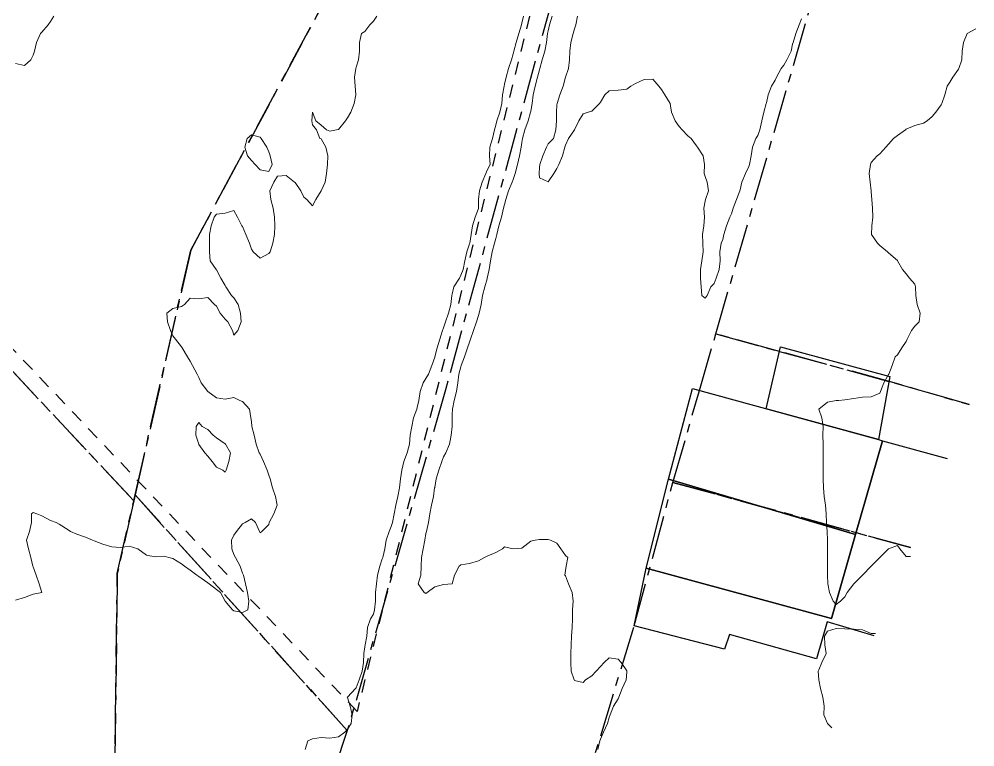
# Model space of a CAD drawing. Header units: centimetres. Extents: x 0 to 642158, y -847 to 649707.
# Drawn here: x 617780.9 to 617835.7, y 620925.9 to 620967.6 of the extents above; entities that cross this region are included whole.
import ezdxf

# ---------------------------------------------------------------- set-up
doc = ezdxf.new("R2010")
doc.units = ezdxf.units.CM
doc.header["$MEASUREMENT"] = 0
doc.linetypes.add('CENTERX2', pattern=[4, 2.5, -0.5, 0.5, -0.5])
doc.linetypes.add('JIS_02_0.7', pattern=[1.35, 0.75, -0.6])
doc.layers.add('SPW_batiments', color=7, linetype='Continuous')
doc.layers.add('SPW_parcellaire cadastral', color=7, linetype='CENTERX2', lineweight=25, true_color=0xff0542)
doc.layers.add('WAL_parcellaire agricole', color=7, linetype='JIS_02_0.7', lineweight=25)
doc.layers.add('WAL_topographie 0.5', color=253, linetype='Continuous', lineweight=20)

msp = doc.modelspace()

# ---------------------------------------------------------------- linework, layer by layer
at = {"layer": 'SPW_batiments'}
for points in [[(617830.173, 620943.503), (617823.745, 620945.272), (617824.552, 620948.812), (617830.815, 620947.126), (617830.173, 620943.503)], [(617830.173, 620943.503), (617830.407, 620943.439), (617828.859, 620938.061), (617818.141, 620941.238), (617819.507, 620946.438), (617830.173, 620943.503)], [(617829.929, 620932.274), (617827.225, 620933.072), (617826.626, 620930.956), (617821.626, 620932.338), (617821.342, 620931.505), (617816.175, 620932.838), (617816.867, 620936.139), (617827.475, 620933.256), (617828.859, 620938.061), (617830.407, 620943.439), (617834.104, 620942.428)], [(617828.859, 620938.061), (617827.475, 620933.256), (617816.867, 620936.139), (617818.141, 620941.238), (617828.859, 620938.061)]]:
    msp.add_lwpolyline(points, dxfattribs=at)
at = {"layer": 'SPW_parcellaire cadastral'}
for points in [[(617783.06, 621052.299), (617824.366, 621016.028), (617823.177, 621011.472), (617816.096, 621001.449), (617790.775, 620954.35), (617787.593, 620940.336), (617787.517, 620940.003), (617678.966, 621055.851), (617718.844, 621070.16), (617752.33, 621080.15), (617767.153, 621066.773), (617783.06, 621052.299)], [(617779.335, 620865.112), (617603.182, 621024.128), (617678.966, 621055.851), (617787.517, 620940.003), (617786.573, 620935.843), (617785.945, 620887.089), (617785.928, 620885.787), (617779.335, 620865.112)], [(617805.366, 620946.351), (617799.744, 620926.838), (617787.593, 620940.336), (617790.775, 620954.35), (617816.096, 621001.449), (617823.177, 621011.472), (617805.366, 620946.351)], [(617835.37, 620945.51), (617831.067, 620946.753), (617824.494, 620948.556), (617820.852, 620949.557), (617835.111, 620998.855), (617850.916, 620983.327)], [(617832.006, 620937.324), (617818.394, 620941.052), (617819.917, 620946.325), (617820.852, 620949.557), (617824.494, 620948.556), (617831.067, 620946.753), (617835.37, 620945.51)], [(617823.884, 620917.567), (617814.552, 620911.011), (617810.763, 620915.069), (617816.175, 620932.838), (617818.394, 620941.052), (617832.006, 620937.324)], [(617799.744, 620926.838), (617785.928, 620885.787), (617785.945, 620887.089), (617786.573, 620935.843), (617787.517, 620940.003), (617787.593, 620940.336), (617799.744, 620926.838)]]:
    msp.add_lwpolyline(points, dxfattribs=at)
at = {"layer": 'WAL_parcellaire agricole'}
msp.add_lwpolyline([(617711.348, 621023.973), (617682.511, 621055.47), (617712.232, 621066.306), (617752.064, 621078.644), (617761.967, 621069.104), (617779.177, 621054.814), (617799.846, 621036.234), (617822.223, 621016.236), (617800.306, 620927.942), (617776.245, 620953.259), (617751.353, 620981.853), (617711.348, 621023.973)], dxfattribs=at)
at = {"layer": 'WAL_topographie 0.5'}
for points in [[(617801.446, 620967.75), (617801.25, 620967.46), (617801.028, 620967.25), (617800.75, 620966.865), (617800.562, 620966.75), (617800.45, 620966.25), (617800.452, 620965.75), (617800.387, 620965.25), (617800.25, 620964.825), (617800.226, 620964.75), (617800.159, 620964.25), (617800.202, 620963.75), (617800.231, 620963.25), (617800.139, 620962.75), (617799.939, 620962.25), (617799.75, 620961.921), (617799.642, 620961.75), (617799.25, 620961.26), (617799.125, 620961.25), (617798.75, 620961.167), (617798.562, 620961.25), (617798.25, 620961.5), (617797.938, 620961.75), (617797.75, 620962.25), (617797.708, 620961.75), (617797.75, 620961.536), (617797.972, 620961.25), (617798.179, 620960.75), (617798.25, 620960.722), (617798.524, 620960.25), (617798.63, 620959.75), (617798.606, 620959.25), (617798.546, 620958.75), (617798.471, 620958.25), (617798.25, 620957.75), (617798.25, 620957.75), (617797.936, 620957.25), (617797.75, 620956.887), (617797.43, 620957.25), (617797.25, 620957.395), (617797.081, 620957.75), (617796.75, 620958.228), (617796.712, 620958.25), (617796.25, 620958.625), (617795.75, 620958.583), (617795.536, 620958.25), (617795.31, 620957.75), (617795.358, 620957.25), (617795.493, 620956.75), (617795.581, 620956.25), (617795.595, 620955.75), (617795.57, 620955.25), (617795.482, 620954.75), (617795.319, 620954.25), (617795.25, 620954.17), (617794.75, 620953.887), (617794.347, 620954.25), (617794.25, 620954.417), (617794.146, 620954.75), (617793.929, 620955.25), (617793.75, 620955.702), (617793.713, 620955.75), (617793.461, 620956.25), (617793.25, 620956.614), (617792.75, 620956.464), (617792.25, 620956.417), (617792.117, 620956.25), (617791.944, 620955.75), (617791.859, 620955.25), (617791.856, 620954.75), (617791.846, 620954.25), (617791.894, 620953.75), (617792.234, 620953.25), (617792.25, 620953.235), (617792.493, 620952.75), (617792.75, 620952.323), (617792.784, 620952.25), (617793.113, 620951.75), (617793.25, 620951.625), (617793.504, 620951.25), (617793.635, 620950.75), (617793.672, 620950.25), (617793.469, 620949.75), (617793.25, 620949.481), (617793.169, 620949.75), (617792.895, 620950.25), (617792.75, 620950.407), (617792.464, 620950.75), (617792.25, 620951.141), (617792.131, 620951.25), (617791.75, 620951.65), (617791.25, 620951.571), (617790.75, 620951.594), (617790.426, 620951.25), (617790.25, 620951.135), (617789.75, 620951.017), (617789.417, 620950.75), (617789.443, 620950.25), (617789.619, 620949.75), (617789.75, 620949.444), (617789.896, 620949.25), (617790.25, 620948.825), (617790.288, 620948.75), (617790.595, 620948.25), (617790.75, 620948), (617790.882, 620947.75), (617791.137, 620947.25), (617791.25, 620947.066), (617791.372, 620946.75), (617791.75, 620946.25), (617791.75, 620946.25), (617792.25, 620945.895), (617792.75, 620945.819), (617793.25, 620945.91), (617793.583, 620945.75), (617793.75, 620945.679), (617794.15, 620945.25), (617794.212, 620944.75), (617794.25, 620944.536), (617794.276, 620944.25), (617794.417, 620943.75), (617794.528, 620943.25), (617794.705, 620942.75), (617794.75, 620942.669), (617794.955, 620942.25), (617795.164, 620941.75), (617795.25, 620941.467), (617795.324, 620941.25), (617795.46, 620940.75), (617795.636, 620940.25), (617795.733, 620939.75), (617795.531, 620939.25), (617795.275, 620938.75), (617795.25, 620938.65), (617794.85, 620938.25), (617794.75, 620938.173), (617794.713, 620938.25), (617794.487, 620938.75), (617794.25, 620938.964), (617793.904, 620938.75), (617793.75, 620938.679), (617793.407, 620938.25), (617793.25, 620938.03), (617793.12, 620937.75), (617793.139, 620937.25), (617793.25, 620936.93), (617793.348, 620936.75), (617793.605, 620936.25), (617793.75, 620935.85), (617793.791, 620935.75), (617793.914, 620935.25), (617794.023, 620934.75), (617794.103, 620934.25), (617794.047, 620933.75), (617793.75, 620933.604), (617793.25, 620933.704), (617793.177, 620933.75), (617792.759, 620934.25), (617792.75, 620934.262), (617792.483, 620934.75), (617792.25, 620934.929), (617791.836, 620935.25), (617791.75, 620935.308), (617791.25, 620935.665), (617791.122, 620935.75), (617790.75, 620936.026), (617790.419, 620936.25), (617790.25, 620936.385), (617789.75, 620936.691), (617789.525, 620936.75), (617789.25, 620936.823), (617788.75, 620936.79), (617788.25, 620936.893), (617787.75, 620937.25), (617787.75, 620937.25), (617787.25, 620937.41), (617786.75, 620937.328), (617786.25, 620937.356), (617785.75, 620937.519), (617785.25, 620937.71), (617785.15, 620937.75), (617784.75, 620937.91), (617784.25, 620938.086), (617783.897, 620938.25), (617783.75, 620938.333), (617783.25, 620938.654), (617783.077, 620938.75), (617782.75, 620938.869), (617782.25, 620939.145), (617781.969, 620939.25), (617781.75, 620939.338), (617781.662, 620939.25), (617781.663, 620938.75), (617781.55, 620938.25), (617781.375, 620937.75), (617781.489, 620937.25), (617781.613, 620936.75), (617781.743, 620936.25), (617781.75, 620936.224), (617781.93, 620935.75), (617782.095, 620935.25), (617782.25, 620934.75), (617782.25, 620934.75), (617782.25, 620934.75), (617781.75, 620934.659), (617781.25, 620934.455), (617780.75, 620934.313)], [(617782.934, 620967.75), (617782.75, 620967.446), (617782.621, 620967.25), (617782.25, 620966.844), (617782.164, 620966.75), (617781.95, 620966.25), (617781.821, 620965.75), (617781.75, 620965.527), (617781.611, 620965.25), (617781.25, 620964.925), (617780.75, 620965.043)], [(617809.839, 620967.75), (617809.75, 620967.342), (617809.725, 620967.25), (617809.561, 620966.75), (617809.416, 620966.25), (617809.291, 620965.75), (617809.25, 620965.591), (617809.157, 620965.25), (617808.986, 620964.75), (617808.847, 620964.25), (617808.75, 620963.85), (617808.722, 620963.75), (617808.633, 620963.25), (617808.591, 620962.75), (617808.478, 620962.25), (617808.315, 620961.75), (617808.25, 620961.505), (617808.169, 620961.25), (617808.055, 620960.75), (617807.903, 620960.25), (617807.89, 620959.75), (617807.936, 620959.25), (617807.75, 620958.926), (617807.688, 620958.75), (617807.469, 620958.25), (617807.309, 620957.75), (617807.266, 620957.25), (617807.252, 620956.75), (617807.25, 620956.741), (617807.072, 620956.25), (617806.909, 620955.75), (617806.843, 620955.25), (617806.759, 620954.75), (617806.75, 620954.716), (617806.595, 620954.25), (617806.484, 620953.75), (617806.388, 620953.25), (617806.25, 620952.914), (617806.165, 620952.75), (617805.855, 620952.25), (617805.75, 620951.838), (617805.727, 620951.75), (617805.674, 620951.25), (617805.532, 620950.75), (617805.365, 620950.25), (617805.25, 620949.902), (617805.197, 620949.75), (617805.039, 620949.25), (617804.886, 620948.75), (617804.755, 620948.25), (617804.75, 620948.229), (617804.596, 620947.75), (617804.396, 620947.25), (617804.25, 620946.994), (617804.091, 620946.75), (617803.913, 620946.25), (617803.839, 620945.75), (617803.75, 620945.345), (617803.72, 620945.25), (617803.541, 620944.75), (617803.432, 620944.25), (617803.353, 620943.75), (617803.299, 620943.25), (617803.25, 620943.026), (617803.167, 620942.75), (617802.977, 620942.25), (617802.872, 620941.75), (617802.791, 620941.25), (617802.75, 620940.917), (617802.728, 620940.75), (617802.633, 620940.25), (617802.516, 620939.75), (617802.432, 620939.25), (617802.325, 620938.75), (617802.25, 620938.537), (617802.136, 620938.25), (617801.975, 620937.75), (617801.892, 620937.25), (617801.773, 620936.75), (617801.75, 620936.675), (617801.607, 620936.25), (617801.482, 620935.75), (617801.41, 620935.25), (617801.369, 620934.75), (617801.355, 620934.25), (617801.299, 620933.75), (617801.25, 620933.508), (617801.083, 620933.25), (617800.9, 620932.75), (617800.873, 620932.25), (617800.771, 620931.75), (617800.75, 620931.643), (617800.69, 620931.25), (617800.672, 620930.75), (617800.588, 620930.25), (617800.43, 620929.75), (617800.25, 620929.294), (617800.21, 620929.25), (617799.75, 620928.764), (617799.745, 620928.75), (617799.75, 620928.732), (617799.911, 620928.25), (617800.03, 620927.75), (617799.958, 620927.25), (617799.75, 620926.926), (617799.601, 620926.75), (617799.25, 620926.494), (617798.75, 620926.413), (617798.25, 620926.44), (617797.75, 620926.375), (617797.49, 620926.25), (617797.336, 620925.75)], [(617811.487, 620967.75), (617811.32, 620967.25), (617811.25, 620966.909), (617811.217, 620966.75), (617811.158, 620966.25), (617811.061, 620965.75), (617810.913, 620965.25), (617810.768, 620964.75), (617810.75, 620964.678), (617810.639, 620964.25), (617810.511, 620963.75), (617810.399, 620963.25), (617810.331, 620962.75), (617810.25, 620962.303), (617810.24, 620962.25), (617810.097, 620961.75), (617809.919, 620961.25), (617809.786, 620960.75), (617809.75, 620960.513), (617809.712, 620960.25), (617809.612, 620959.75), (617809.491, 620959.25), (617809.367, 620958.75), (617809.25, 620958.402), (617809.191, 620958.25), (617808.983, 620957.75), (617808.823, 620957.25), (617808.75, 620956.976), (617808.695, 620956.75), (617808.568, 620956.25), (617808.429, 620955.75), (617808.308, 620955.25), (617808.25, 620955.014), (617808.181, 620954.75), (617808.048, 620954.25), (617807.945, 620953.75), (617807.864, 620953.25), (617807.762, 620952.75), (617807.75, 620952.708), (617807.625, 620952.25), (617807.492, 620951.75), (617807.404, 620951.25), (617807.294, 620950.75), (617807.25, 620950.613), (617807.138, 620950.25), (617806.977, 620949.75), (617806.809, 620949.25), (617806.75, 620949.091), (617806.631, 620948.75), (617806.456, 620948.25), (617806.272, 620947.75), (617806.25, 620947.666), (617806.141, 620947.25), (617806.085, 620946.75), (617805.994, 620946.25), (617805.858, 620945.75), (617805.762, 620945.25), (617805.75, 620944.938), (617805.743, 620944.75), (617805.744, 620944.25), (617805.701, 620943.75), (617805.598, 620943.25), (617805.395, 620942.75), (617805.25, 620942.51), (617805.154, 620942.25), (617804.98, 620941.75), (617804.837, 620941.25), (617804.75, 620940.766), (617804.748, 620940.75), (617804.679, 620940.25), (617804.565, 620939.75), (617804.465, 620939.25), (617804.395, 620938.75), (617804.285, 620938.25), (617804.25, 620938.129), (617804.179, 620937.75), (617804.086, 620937.25), (617804, 620936.75), (617803.98, 620936.25), (617803.948, 620935.75), (617803.813, 620935.25), (617804.156, 620934.75), (617804.25, 620934.69), (617804.318, 620934.75), (617804.75, 620935.078), (617805.25, 620935.2), (617805.75, 620935.25), (617805.75, 620935.25), (617805.883, 620935.75), (617806.15, 620936.25), (617806.25, 620936.337), (617806.75, 620936.411), (617807.25, 620936.56), (617807.594, 620936.75), (617807.75, 620936.828), (617808.25, 620937.045), (617808.625, 620937.25), (617808.75, 620937.365), (617809.25, 620937.25), (617809.75, 620937.286), (617810.25, 620937.691), (617810.5, 620937.75), (617810.75, 620937.783), (617811.25, 620937.783), (617811.375, 620937.75), (617811.75, 620937.573), (617811.979, 620937.25), (617812.25, 620936.868), (617812.368, 620936.75), (617812.279, 620936.25), (617812.25, 620936), (617812.212, 620935.75), (617812.25, 620935.708), (617812.422, 620935.25), (617812.628, 620934.75), (617812.675, 620934.25), (617812.642, 620933.75), (617812.649, 620933.25), (617812.631, 620932.75), (617812.587, 620932.25), (617812.56, 620931.75), (617812.548, 620931.25), (617812.544, 620930.75), (617812.573, 620930.25), (617812.73, 620929.75), (617812.75, 620929.702), (617813.25, 620929.595), (617813.391, 620929.75), (617813.75, 620929.976), (617813.994, 620930.25), (617814.25, 620930.519), (617814.464, 620930.75), (617814.75, 620931.005), (617815.25, 620930.929), (617815.423, 620930.75), (617815.75, 620930.259), (617815.754, 620930.25), (617815.75, 620930.194), (617815.716, 620929.75), (617815.481, 620929.25), (617815.289, 620928.75), (617815.25, 620928.652), (617815, 620928.25), (617814.794, 620927.75), (617814.75, 620927.588), (617814.646, 620927.25), (617814.422, 620926.75), (617814.25, 620926.343), (617814.208, 620926.25), (617814.1, 620925.75)], [(617812.926, 620967.75), (617812.84, 620967.25), (617812.75, 620967.024), (617812.674, 620966.75), (617812.551, 620966.25), (617812.488, 620965.75), (617812.47, 620965.25), (617812.411, 620964.75), (617812.25, 620964.25), (617812.25, 620964.25), (617812.106, 620963.75), (617811.925, 620963.25), (617811.759, 620962.75), (617811.75, 620962.667), (617811.73, 620962.25), (617811.728, 620961.75), (617811.694, 620961.25), (617811.556, 620960.75), (617811.25, 620960.45), (617811.158, 620960.25), (617810.939, 620959.75), (617810.768, 620959.25), (617810.75, 620959.083), (617810.737, 620958.75), (617810.75, 620958.5), (617811.25, 620958.265), (617811.58, 620958.75), (617811.75, 620959.033), (617811.855, 620959.25), (617812.069, 620959.75), (617812.212, 620960.25), (617812.25, 620960.357), (617812.412, 620960.75), (617812.75, 620961.25), (617812.75, 620961.25), (617813.009, 620961.75), (617813.25, 620962.156), (617813.55, 620962.25), (617813.75, 620962.317), (617814.183, 620962.75), (617814.25, 620962.817), (617814.491, 620963.25), (617814.75, 620963.469), (617815.25, 620963.517), (617815.75, 620963.575), (617815.983, 620963.75), (617816.25, 620963.904), (617816.75, 620964.131), (617817.25, 620964.143), (617817.594, 620963.75), (617817.75, 620963.558), (617817.932, 620963.25), (617818.228, 620962.75), (617818.25, 620962.625), (617818.31, 620962.25), (617818.516, 620961.75), (617818.75, 620961.437), (617818.923, 620961.25), (617819.25, 620960.896), (617819.445, 620960.75), (617819.75, 620960.327), (617819.794, 620960.25), (617820.121, 620959.75), (617820.201, 620959.25), (617820.184, 620958.75), (617820.25, 620958.571), (617820.363, 620958.25), (617820.424, 620957.75), (617820.27, 620957.25), (617820.25, 620957.15), (617820.163, 620956.75), (617820.205, 620956.25), (617820.172, 620955.75), (617820.08, 620955.25), (617820.108, 620954.75), (617820.121, 620954.25), (617820.042, 620953.75), (617819.965, 620953.25), (617819.969, 620952.75), (617820.019, 620952.25), (617820.054, 620951.75), (617820.25, 620951.605), (617820.36, 620951.75), (617820.571, 620952.25), (617820.75, 620952.435), (617820.877, 620952.75), (617821.052, 620953.25), (617821.1, 620953.75), (617821.091, 620954.25), (617821.155, 620954.75), (617821.25, 620954.972), (617821.302, 620955.25), (617821.458, 620955.75), (617821.664, 620956.25), (617821.75, 620956.436), (617821.844, 620956.75), (617822.027, 620957.25), (617822.225, 620957.75), (617822.25, 620957.816), (617822.349, 620958.25), (617822.543, 620958.75), (617822.75, 620959.143), (617822.786, 620959.25), (617822.88, 620959.75), (617822.953, 620960.25), (617823.151, 620960.75), (617823.25, 620960.919), (617823.379, 620961.25), (617823.491, 620961.75), (617823.605, 620962.25), (617823.738, 620962.75), (617823.75, 620962.787), (617823.841, 620963.25), (617824.038, 620963.75), (617824.25, 620964.09), (617824.331, 620964.25), (617824.592, 620964.75), (617824.75, 620964.94), (617824.917, 620965.25), (617825.161, 620965.75), (617825.25, 620966.149), (617825.273, 620966.25), (617825.428, 620966.75), (617825.624, 620967.25), (617825.75, 620967.606)], [(617835.75, 620967.021), (617835.25, 620966.75), (617835.25, 620966.75), (617835.038, 620966.25), (617834.967, 620965.75), (617834.951, 620965.25), (617834.773, 620964.75), (617834.75, 620964.712), (617834.436, 620964.25), (617834.25, 620963.971), (617834.111, 620963.75), (617833.964, 620963.25), (617833.792, 620962.75), (617833.75, 620962.671), (617833.452, 620962.25), (617833.25, 620962.01), (617832.963, 620961.75), (617832.75, 620961.627), (617832.25, 620961.482), (617831.75, 620961.275), (617831.707, 620961.25), (617831.25, 620960.919), (617831.03, 620960.75), (617830.75, 620960.417), (617830.583, 620960.25), (617830.25, 620959.872), (617830.095, 620959.75), (617829.75, 620959.365), (617829.706, 620959.25), (617829.635, 620958.75), (617829.687, 620958.25), (617829.746, 620957.75), (617829.75, 620957.688), (617829.791, 620957.25), (617829.823, 620956.75), (617829.843, 620956.25), (617829.793, 620955.75), (617829.768, 620955.25), (617830.118, 620954.75), (617830.25, 620954.625), (617830.685, 620954.25), (617830.75, 620954.191), (617831.25, 620953.763), (617831.266, 620953.75), (617831.545, 620953.25), (617831.75, 620953), (617831.954, 620952.75), (617832.25, 620952.408), (617832.298, 620952.25), (617832.306, 620951.75), (617832.393, 620951.25), (617832.556, 620950.75), (617832.5, 620950.25), (617832.25, 620950), (617832.05, 620949.75), (617831.806, 620949.25), (617831.75, 620949.131), (617831.515, 620948.75), (617831.25, 620948.367), (617831.13, 620948.25), (617830.958, 620947.75), (617830.766, 620947.25), (617830.75, 620947.224), (617830.478, 620946.75), (617830.29, 620946.25), (617830.25, 620946.164), (617829.75, 620945.959), (617829.25, 620945.928), (617828.75, 620945.861), (617828.25, 620945.783), (617827.875, 620945.75), (617827.75, 620945.737), (617827.25, 620945.639), (617826.75, 620945.25), (617826.932, 620944.75), (617827, 620944.25), (617826.974, 620943.75), (617826.992, 620943.25), (617827, 620942.75), (617827, 620942.25), (617827, 620941.75), (617827.008, 620941.25), (617827.026, 620940.75), (617827.065, 620940.25), (617827.13, 620939.75), (617827.167, 620939.25), (617827.19, 620938.75), (617827.231, 620938.25), (617827.25, 620937.751), (617827.25, 620937.75), (617827.25, 620937.25), (617827.25, 620936.75), (617827.25, 620936.25), (617827.25, 620935.75), (617827.276, 620935.25), (617827.357, 620934.75), (617827.568, 620934.25), (617827.75, 620934.068), (617828, 620934.25), (617828.25, 620934.5), (617828.375, 620934.75), (617828.75, 620935.25), (617828.75, 620935.25), (617829.25, 620935.75), (617829.25, 620935.75), (617829.75, 620936.25), (617829.75, 620936.25), (617830.25, 620936.75), (617830.25, 620936.75), (617830.75, 620937.25), (617830.75, 620937.25), (617831.25, 620937.445), (617831.385, 620937.25), (617831.75, 620936.818), (617832, 620936.818)], [(617795.25, 620958.857), (617795.443, 620959.25), (617795.319, 620959.75), (617795.25, 620959.991), (617795.135, 620960.25), (617794.807, 620960.75), (617794.75, 620960.821), (617794.25, 620960.957), (617794.01, 620960.75), (617793.868, 620960.25), (617794.038, 620959.75), (617794.25, 620959.49), (617794.467, 620959.25), (617794.75, 620958.944), (617795.25, 620958.857)], [(617792.75, 620941.639), (617792.813, 620941.75), (617792.961, 620942.25), (617793.059, 620942.75), (617792.765, 620943.25), (617792.75, 620943.259), (617792.25, 620943.606), (617792.069, 620943.75), (617791.75, 620944.083), (617791.438, 620944.25), (617791.25, 620944.475), (617791.083, 620944.25), (617791.078, 620943.75), (617791.238, 620943.25), (617791.25, 620943.23), (617791.59, 620942.75), (617791.75, 620942.552), (617792.011, 620942.25), (617792.25, 620941.93), (617792.625, 620941.75), (617792.75, 620941.639)], [(617830, 620932.403), (617829.75, 620932.403), (617829.25, 620932.62), (617828.75, 620932.658), (617828.25, 620932.66), (617827.75, 620932.692), (617827.25, 620932.544), (617827.071, 620932.25), (617827.105, 620931.75), (617827.176, 620931.25), (617826.917, 620930.75), (617826.75, 620930.321), (617826.705, 620930.25), (617826.75, 620929.751), (617826.75, 620929.75), (617826.853, 620929.25), (617826.985, 620928.75), (617827.054, 620928.25), (617827.031, 620927.75), (617827.25, 620927.25), (617827.25, 620927.25), (617827.5, 620927.009), (617827.504, 620927)]]:
    msp.add_lwpolyline(points, dxfattribs=at)

doc.saveas('drawing.dxf')
